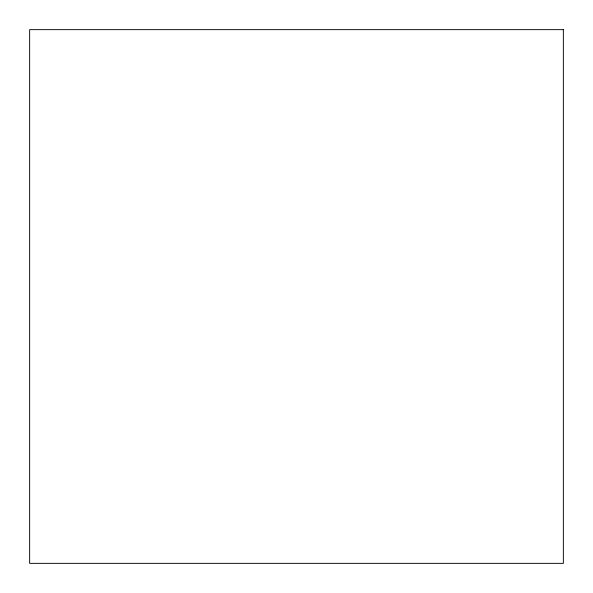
<?xml version="1.0" encoding="UTF-8"?>
<svg xmlns="http://www.w3.org/2000/svg" width="593" height="593" viewBox="0 0 593 593"><rect width="100%" height="100%" fill="white"/><g stroke="black" fill="none" stroke-linecap="round" stroke-linejoin="round"><path stroke-width="0.89" d="M563.35 29.65L29.65 29.65L29.65 563.35L563.35 563.35L563.35 29.65"/></g></svg>
